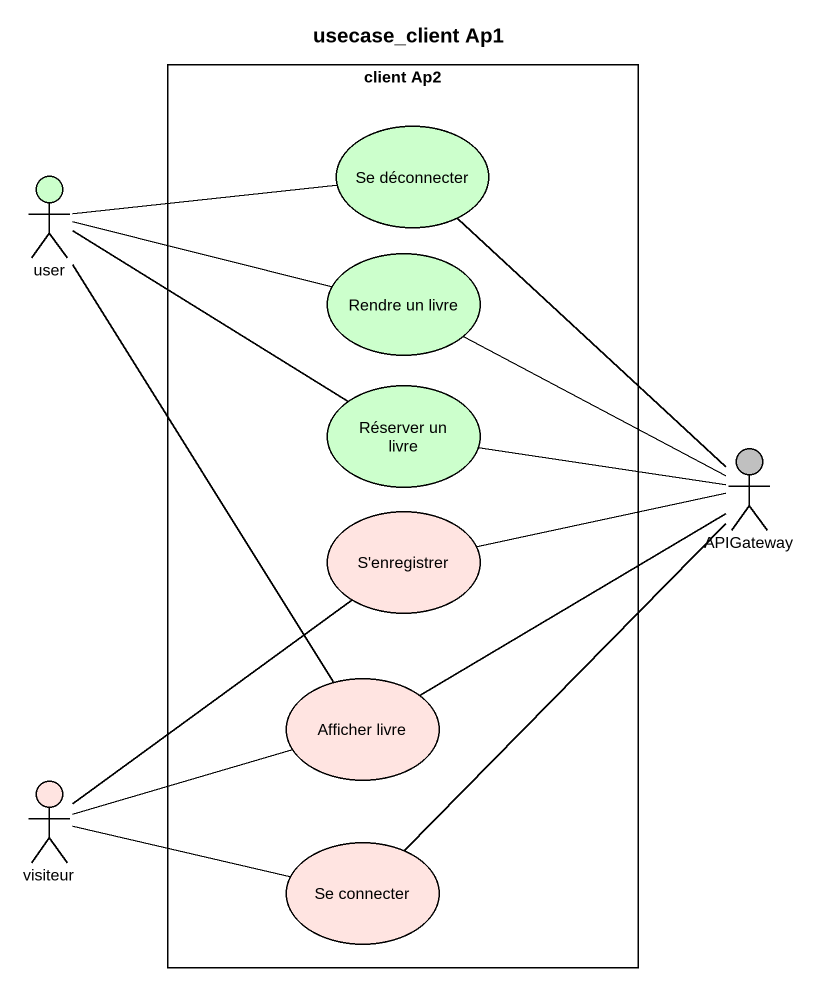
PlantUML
@startuml
title usecase_client Ap1
rectangle "client Ap2" as client_Ap2 {
  usecase "Se déconnecter" as Se_déconnecter #CCFFCC
  usecase "Rendre un livre" as Rendre_un_livre #CCFFCC
  usecase "Réserver un livre" as Réserver_un_livre #CCFFCC
  usecase "S'enregistrer" as S_enregistrer #FFE4E1
  usecase "Afficher livre" as Afficher_livre #FFE4E1
  usecase "Se connecter" as Se_connecter #FFE4E1
}
actor user #CCFFCC
actor APIGateway #C0C0C0
actor visiteur #FFE4E1
Se_déconnecter -- APIGateway
user -right- Se_déconnecter
user -right- Rendre_un_livre
user -right- Réserver_un_livre
user -- Afficher_livre
Rendre_un_livre -- APIGateway
Réserver_un_livre -right- APIGateway
S_enregistrer -right- APIGateway
Afficher_livre -right- APIGateway
visiteur -up- S_enregistrer
visiteur -right- Afficher_livre
visiteur -right- Se_connecter
Se_connecter -up- APIGateway
@enduml
